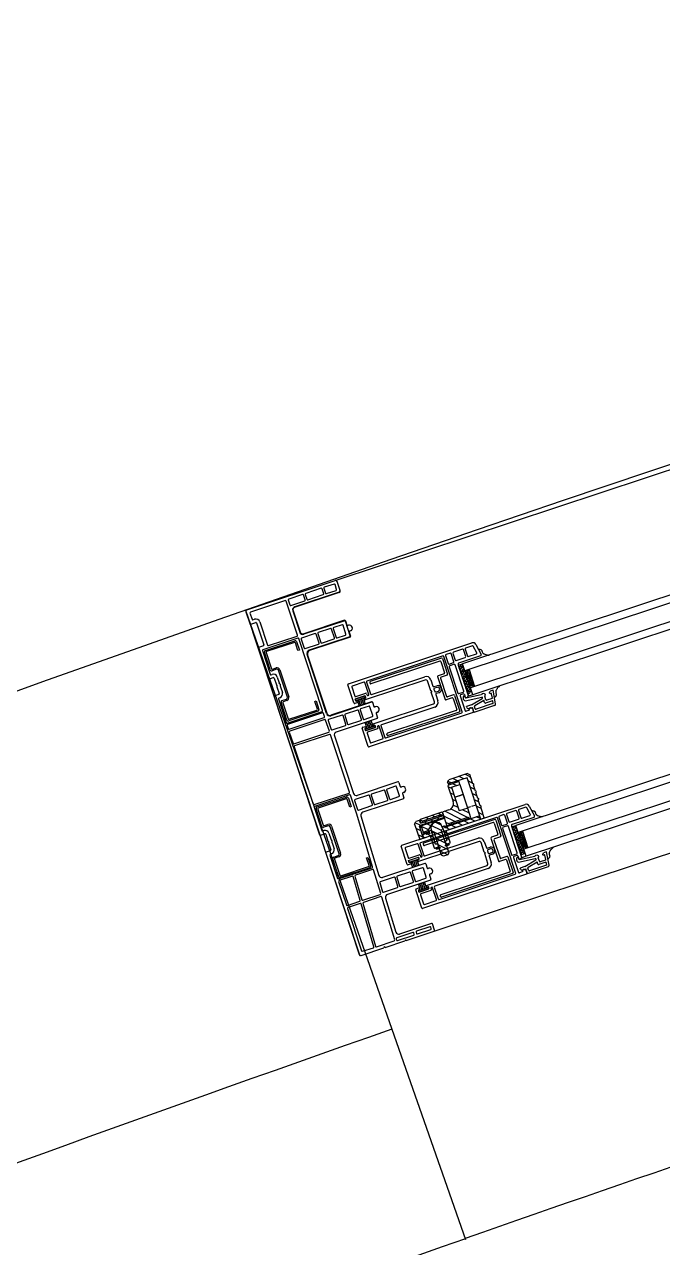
# Model space of a CAD drawing. Header units: millimetres. Extents: x -27104 to 125781, y -3376 to 46996.
# Drawn here: x 56033.91 to 56042.35, y 19030.03 to 19046.2 of the extents above; entities that cross this region are included whole.
import ezdxf

# ---------------------------------------------------------------- set-up
doc = ezdxf.new("R2010")
doc.units = ezdxf.units.MM
doc.header["$LTSCALE"] = 100
doc.header["$MEASUREMENT"] = 0
doc.layers.get('0').update_dxf_attribs({"linetype": 'CONTINUOUS'})
for name, color, linetype in [('ELE9', 9, 'CONTINUOUS'), ('WIN', 4, 'CONTINUOUS'), ('WIN-G', 252, 'CONTINUOUS'), ('WIN2', 5, 'CONTINUOUS')]:
    doc.layers.add(name, color=color, linetype=linetype)

# ---------------------------------------------------------------- blocks, each defined once
blk = doc.blocks.new('A$C72B425C6')
at = {"ltscale": 1000}
blk.add_wipeout([(246, 0), (246, 800), (0, 800), (0, 0)], dxfattribs=at)
at = {"layer": 'WIN', "ltscale": 1000}
blk.add_line((0, 0), (246, 0), dxfattribs=at)
at = {"layer": 'WIN-G'}
for p, q in [((246, 53), (246, 747)), ((0, 64), (0, 736)), ((80.5, 317.77), (80.5, 128)), ((85.5, 317.15), (85.5, 128)), ((97.5, 317.15), (97.5, 128)), ((102.5, 317.77), (102.5, 128)), ((195.5, 317.77), (195.5, 128)), ((200.5, 317.15), (200.5, 128)), ((212.5, 317.15), (212.5, 128)), ((217.5, 317.77), (217.5, 128)), ((74.48, 141.58), (74.75, 142.14)), ((74.75, 142.14), (74.77, 142.17)), ((74.77, 142.17), (74.99, 142.55)), ((74.99, 142.55), (75.12, 142.72)), ((75.12, 142.72), (75.27, 142.88)), ((75.27, 142.88), (75.51, 143.06)), ((75.51, 143.06), (75.64, 143.13)), ((75.64, 143.13), (75.77, 143.17)), ((75.77, 143.17), (75.93, 143.19)), ((75.93, 143.19), (76.08, 143.19)), ((76.08, 143.19), (76.4, 143.17)), ((76.4, 143.17), (76.67, 143.17)), ((76.67, 143.17), (76.93, 143.2)), ((76.93, 143.2), (77.45, 143.3)), ((77.45, 143.3), (77.93, 143.44)), ((77.93, 143.44), (78.16, 143.54)), ((78.16, 143.54), (78.37, 143.67)), ((78.37, 143.67), (78.57, 143.84)), ((78.57, 143.84), (78.75, 144.04)), ((78.75, 144.04), (79.08, 144.47)), ((79.08, 144.47), (79.5, 144.96)), ((79.5, 144.96), (79.7, 145.21)), ((79.7, 145.21), (79.88, 145.47)), ((79.88, 145.47), (80.03, 145.76)), ((80.03, 145.76), (80.16, 146.06)), ((80.16, 146.06), (80.38, 146.68)), ((80.38, 146.68), (80.5, 147.02)), ((102.79, 146.93), (102.5, 147.27)), ((103.01, 146.31), (102.79, 146.93)), ((103.14, 146), (103.01, 146.31)), ((103.29, 145.72), (103.14, 146)), ((103.47, 145.46), (103.29, 145.72)), ((103.67, 145.21), (103.47, 145.46)), ((104.09, 144.72), (103.67, 145.21)), ((104.42, 144.29), (104.09, 144.72)), ((104.6, 144.09), (104.42, 144.29)), ((104.8, 143.92), (104.6, 144.09)), ((105.01, 143.79), (104.8, 143.92)), ((105.24, 143.69), (105.01, 143.79)), ((105.72, 143.55), (105.24, 143.69)), ((106.24, 143.45), (105.72, 143.55)), ((106.5, 143.42), (106.24, 143.45)), ((106.77, 143.42), (106.5, 143.42)), ((107.09, 143.44), (106.77, 143.42)), ((107.24, 143.44), (107.09, 143.44)), ((107.39, 143.42), (107.24, 143.44)), ((107.53, 143.38), (107.39, 143.42)), ((107.66, 143.31), (107.53, 143.38)), ((107.9, 143.13), (107.66, 143.31)), ((108.05, 142.97), (107.9, 143.13)), ((108.18, 142.8), (108.05, 142.97)), ((108.4, 142.42), (108.18, 142.8)), ((108.41, 142.39), (108.4, 142.42)), ((108.81, 141.59), (108.41, 142.39)), ((189.48, 141.58), (189.75, 142.14)), ((189.75, 142.14), (189.77, 142.17)), ((189.77, 142.17), (189.99, 142.55)), ((189.99, 142.55), (190.12, 142.72)), ((190.12, 142.72), (190.27, 142.88)), ((190.27, 142.88), (190.51, 143.06)), ((190.51, 143.06), (190.64, 143.13)), ((190.64, 143.13), (190.77, 143.17)), ((190.77, 143.17), (190.93, 143.19)), ((190.93, 143.19), (191.08, 143.19)), ((191.08, 143.19), (191.4, 143.17)), ((191.4, 143.17), (191.67, 143.17)), ((191.67, 143.17), (191.93, 143.2)), ((191.93, 143.2), (192.45, 143.3)), ((192.45, 143.3), (192.93, 143.44)), ((192.93, 143.44), (193.16, 143.54)), ((193.16, 143.54), (193.37, 143.67)), ((193.37, 143.67), (193.57, 143.84)), ((193.57, 143.84), (193.75, 144.04)), ((193.75, 144.04), (194.08, 144.47)), ((194.08, 144.47), (194.5, 144.96)), ((194.5, 144.96), (194.7, 145.21)), ((194.7, 145.21), (194.88, 145.47)), ((194.88, 145.47), (195.03, 145.76)), ((195.03, 145.76), (195.16, 146.06)), ((195.16, 146.06), (195.38, 146.68)), ((195.38, 146.68), (195.5, 147.02)), ((217.79, 146.93), (217.5, 147.27)), ((218.01, 146.31), (217.79, 146.93)), ((218.14, 146), (218.01, 146.31)), ((218.29, 145.72), (218.14, 146)), ((218.47, 145.46), (218.29, 145.72)), ((218.67, 145.21), (218.47, 145.46)), ((219.09, 144.72), (218.67, 145.21)), ((219.42, 144.29), (219.09, 144.72)), ((219.6, 144.09), (219.42, 144.29)), ((219.8, 143.92), (219.6, 144.09)), ((220.01, 143.79), (219.8, 143.92)), ((220.24, 143.69), (220.01, 143.79)), ((220.72, 143.55), (220.24, 143.69)), ((221.24, 143.45), (220.72, 143.55)), ((221.5, 143.42), (221.24, 143.45)), ((221.77, 143.42), (221.5, 143.42)), ((222.09, 143.44), (221.77, 143.42)), ((222.24, 143.44), (222.09, 143.44)), ((222.39, 143.42), (222.24, 143.44)), ((222.53, 143.38), (222.39, 143.42)), ((222.66, 143.31), (222.53, 143.38)), ((222.9, 143.13), (222.66, 143.31)), ((223.05, 142.97), (222.9, 143.13)), ((223.18, 142.8), (223.05, 142.97)), ((223.4, 142.42), (223.18, 142.8)), ((223.41, 142.39), (223.4, 142.42)), ((223.81, 141.59), (223.41, 142.39)), ((102.5, 128), (80.5, 128)), ((80.5, 125), (80.5, 128)), ((80.5, 126.91), (81.1, 127.51)), ((82.73, 125), (80.5, 127.23)), ((80.96, 125), (80.5, 125.46)), ((80.5, 125), (102.5, 125)), ((84.5, 125), (81.5, 128)), ((81.54, 126.19), (83.35, 128)), ((82.12, 125), (82.87, 125.75)), ((86.27, 125), (83.27, 128)), ((83.89, 125), (85.52, 126.63)), ((84.19, 127.07), (85.12, 128)), ((88.03, 125), (85.03, 128)), ((85.5, 131), (97.5, 131)), ((85.96, 125.3), (88.17, 127.51)), ((89.8, 125), (86.8, 128)), ((86.85, 127.96), (86.89, 128)), ((91.57, 125), (88.57, 128)), ((88.61, 126.19), (90.43, 128)), ((89.19, 125), (89.94, 125.75)), ((93.34, 125), (90.34, 128)), ((90.96, 125), (92.59, 126.63)), ((91.27, 127.07), (92.19, 128)), ((95.11, 125), (92.11, 128)), ((93.03, 125.3), (95.24, 127.51)), ((96.87, 125), (93.87, 128)), ((93.92, 127.96), (93.96, 128)), ((98.64, 125), (95.64, 128)), ((95.69, 126.19), (97.5, 128)), ((96.26, 125), (97.01, 125.75)), ((100.41, 125), (97.41, 128)), ((98.03, 125), (99.66, 126.63)), ((98.34, 127.07), (99.26, 128)), ((100.9, 126.27), (99.18, 128)), ((100.1, 125.3), (100.9, 126.1)), ((102.5, 128), (102.5, 125)), ((195.5, 127.1), (196.4, 128)), ((217.5, 128), (195.5, 128)), ((195.5, 125), (195.5, 128)), ((197.54, 125), (195.5, 127.04)), ((195.5, 125.34), (196.79, 126.63)), ((195.77, 125), (195.5, 125.27)), ((195.5, 125), (217.5, 125)), ((199.31, 125), (196.31, 128)), ((197.24, 125.3), (199.45, 127.51)), ((201.08, 125), (198.08, 128)), ((198.12, 127.96), (198.16, 128)), ((202.84, 125), (199.84, 128)), ((199.89, 126.19), (201.7, 128)), ((200.47, 125), (201.21, 125.75)), ((200.5, 131), (212.5, 131)), ((204.61, 125), (201.61, 128)), ((202.24, 125), (203.87, 126.63)), ((202.54, 127.07), (203.47, 128)), ((206.38, 125), (203.38, 128)), ((204.31, 125.3), (206.52, 127.51)), ((208.15, 125), (205.15, 128)), ((205.19, 127.96), (205.24, 128)), ((209.92, 125), (206.92, 128)), ((206.96, 126.19), (208.77, 128)), ((207.54, 125), (208.28, 125.75)), ((211.68, 125), (208.68, 128)), ((209.31, 125), (210.94, 126.63)), ((209.61, 127.07), (210.54, 128)), ((213.45, 125), (210.45, 128)), ((211.38, 125.3), (213.59, 127.51)), ((215.22, 125), (212.22, 128)), ((212.26, 127.96), (212.31, 128)), ((215.9, 126.08), (213.99, 128)), ((214.03, 126.19), (215.84, 128)), ((214.61, 125), (215.36, 125.75)), ((215.9, 127.85), (215.75, 128)), ((217.5, 128), (217.5, 125)), ((72.8, 116.2), (84, 116.2)), ((99, 116.2), (110.2, 116.2)), ((187.8, 116.2), (199, 116.2)), ((214, 116.2), (225.2, 116.2)), ((72.3, 115.7), (72.3, 65)), ((73.9, 114.1), (73.9, 65)), ((74.4, 114.6), (82.4, 114.6)), ((82.9, 114.1), (82.9, 109.8)), ((83.4, 109.3), (99.6, 109.3)), ((84.5, 115.7), (84.5, 111.4)), ((85, 110.9), (98, 110.9)), ((98.5, 115.7), (98.5, 111.4)), ((100.1, 114.1), (100.1, 109.8)), ((100.6, 114.6), (108.6, 114.6)), ((109.1, 114.1), (109.1, 65)), ((110.7, 115.7), (110.7, 65)), ((187.3, 115.7), (187.3, 65)), ((188.9, 114.1), (188.9, 65)), ((189.4, 114.6), (197.4, 114.6)), ((197.9, 114.1), (197.9, 109.8)), ((198.4, 109.3), (214.6, 109.3)), ((199.5, 115.7), (199.5, 111.4)), ((200, 110.9), (213, 110.9)), ((213.5, 115.7), (213.5, 111.4)), ((215.1, 114.1), (215.1, 109.8)), ((215.6, 114.6), (223.6, 114.6)), ((224.1, 114.1), (224.1, 65)), ((225.7, 115.7), (225.7, 65)), ((72.8, 64.5), (73.4, 64.5)), ((110.2, 64.5), (109.6, 64.5)), ((187.8, 64.5), (188.4, 64.5)), ((225.2, 64.5), (224.6, 64.5)), ((30, 4.3), (30, 25.2)), ((31, 26.2), (37, 26.2)), ((37, 25.2), (31.5, 25.2)), ((37, 26.2), (37, 25.2)), ((73.2, 26.2), (79.2, 26.2)), ((73.2, 25.2), (73.2, 26.2)), ((78.7, 25.2), (73.2, 25.2)), ((80.2, 25.2), (80.2, 4.3)), ((141.4, 4.3), (141.4, 25.2)), ((142.4, 26.2), (148.4, 26.2)), ((148.4, 25.2), (142.9, 25.2)), ((148.4, 26.2), (148.4, 25.2)), ((184.6, 26.2), (190.6, 26.2)), ((184.6, 25.2), (184.6, 26.2)), ((190.1, 25.2), (184.6, 25.2)), ((191.6, 25.2), (191.6, 4.3)), ((31, 24.7), (31, 4.8)), ((79.2, 4.8), (79.2, 24.7)), ((142.4, 24.7), (142.4, 4.8)), ((190.6, 4.8), (190.6, 24.7)), ((45.5, 9.5), (64.7, 9.5)), ((64.7, 8.5), (45.5, 8.5)), ((156.9, 9.5), (176.1, 9.5)), ((176.1, 8.5), (156.9, 8.5)), ((43.5, 3.3), (31, 3.3)), ((31.5, 4.3), (43, 4.3)), ((43.5, 4.8), (43.5, 7.5)), ((44.5, 7.5), (44.5, 4.3)), ((65.7, 4.3), (65.7, 7.5)), ((66.7, 7.5), (66.7, 4.8)), ((79.2, 3.3), (66.7, 3.3)), ((67.2, 4.3), (78.7, 4.3)), ((154.9, 3.3), (142.4, 3.3)), ((142.9, 4.3), (154.4, 4.3)), ((154.9, 4.8), (154.9, 7.5)), ((155.9, 7.5), (155.9, 4.3)), ((177.1, 4.3), (177.1, 7.5)), ((178.1, 7.5), (178.1, 4.8)), ((190.6, 3.3), (178.1, 3.3)), ((178.6, 4.3), (190.1, 4.3))]:
    blk.add_line(p, q, dxfattribs=at)
for centre in [(86.12, 130.07), (86.47, 128.87), (87.36, 129.66), (87.98, 128.6), (88.6, 130.37), (89.29, 128.72), (89.63, 129.8), (90.88, 130.39), (90.88, 128.97), (91.89, 129.89), (92.64, 128.71), (93.31, 129.97), (93.73, 128.8), (94.42, 130.07), (94.89, 128.71), (95.56, 129.97), (95.98, 128.8), (96.88, 130.11), (201.12, 130.07), (201.47, 128.87), (202.36, 129.66), (202.98, 128.6), (203.6, 130.37), (204.29, 128.72), (204.63, 129.8), (205.88, 130.39), (205.88, 128.97), (206.89, 129.89), (207.64, 128.71), (208.31, 129.97), (208.73, 128.8), (209.42, 130.07), (209.89, 128.71), (210.56, 129.97), (210.98, 128.8), (211.88, 130.11)]:
    blk.add_circle(centre, 0.5, dxfattribs=at)
for centre, radius, start, end in [((72.8, 115.7), 0.5, 90, 180), ((84, 115.7), 0.5, 0, 90), ((99, 115.7), 0.5, 90, 180), ((110.2, 115.7), 0.5, 0, 90), ((187.8, 115.7), 0.5, 90, 180), ((199, 115.7), 0.5, 0, 90), ((214, 115.7), 0.5, 90, 180), ((225.2, 115.7), 0.5, 0, 90), ((74.4, 114.1), 0.5, 90, 180), ((82.4, 114.1), 0.5, 0, 90), ((83.4, 109.8), 0.5, 180, 270), ((85, 111.4), 0.5, 180, 270), ((98, 111.4), 0.5, 270, 0), ((99.6, 109.8), 0.5, 270, 0), ((100.6, 114.1), 0.5, 90, 180), ((108.6, 114.1), 0.5, 0, 90), ((189.4, 114.1), 0.5, 90, 180), ((197.4, 114.1), 0.5, 0, 90), ((198.4, 109.8), 0.5, 180, 270), ((200, 111.4), 0.5, 180, 270), ((213, 111.4), 0.5, 270, 0), ((214.6, 109.8), 0.5, 270, 0), ((215.6, 114.1), 0.5, 90, 180), ((223.6, 114.1), 0.5, 0, 90), ((72.8, 65), 0.5, 180, 270), ((73.4, 65), 0.5, 270, 0), ((109.6, 65), 0.5, 180, 270), ((110.2, 65), 0.5, 270, 0), ((187.8, 65), 0.5, 180, 270), ((188.4, 65), 0.5, 270, 0), ((224.6, 65), 0.5, 180, 270), ((225.2, 65), 0.5, 270, 0), ((31, 25.2), 1, 90, 180), ((31.5, 24.7), 0.5, 90, 180), ((78.7, 24.7), 0.5, 0, 90), ((79.2, 25.2), 1, 0, 90), ((142.4, 25.2), 1, 90, 180), ((142.9, 24.7), 0.5, 90, 180), ((190.1, 24.7), 0.5, 0, 90), ((190.6, 25.2), 1, 0, 90), ((45.5, 7.5), 2, 90, 180), ((45.5, 7.5), 1, 90, 180), ((64.7, 7.5), 2, 0, 90), ((64.7, 7.5), 1, 0, 90), ((156.9, 7.5), 2, 90, 180), ((156.9, 7.5), 1, 90, 180), ((176.1, 7.5), 2, 0, 90), ((176.1, 7.5), 1, 0, 90), ((31, 4.3), 1, 180, 270), ((31.5, 4.8), 0.5, 180, 270), ((43, 4.8), 0.5, 270, 0), ((43.5, 4.3), 1, 270, 0), ((66.7, 4.3), 1, 180, 270), ((67.2, 4.8), 0.5, 180, 270), ((78.7, 4.8), 0.5, 270, 0), ((79.2, 4.3), 1, 270, 0), ((142.4, 4.3), 1, 180, 270), ((142.9, 4.8), 0.5, 180, 270), ((154.4, 4.8), 0.5, 270, 0), ((154.9, 4.3), 1, 270, 0), ((178.1, 4.3), 1, 180, 270), ((178.6, 4.8), 0.5, 180, 270), ((190.1, 4.8), 0.5, 270, 0), ((190.6, 4.3), 1, 270, 0)]:
    blk.add_arc(centre, radius, start, end, dxfattribs=at)
at = {"layer": 'WIN2'}
for p, q in [((70.9, 140.67), (78.41, 141.99)), ((79, 126), (79, 141.5)), ((104, 142.11), (104, 139.98)), ((113.13, 140.83), (104, 142.11)), ((185.9, 140.67), (193.41, 141.99)), ((194, 126), (194, 141.5)), ((219, 142.11), (219, 139.98)), ((228.13, 140.83), (219, 142.11)), ((69, 50.5), (69, 138.4)), ((71, 138.23), (71, 133.3)), ((76.41, 139.61), (71.41, 138.73)), ((71.5, 132.8), (76.5, 132.8)), ((77, 133.3), (77, 139.12)), ((103.1, 123.01), (104.21, 133.54)), ((104.8, 139.18), (104, 139.98)), ((104.8, 136.18), (104, 135.38)), ((104, 135.38), (104, 134.35)), ((104.05, 134.19), (104.21, 133.54)), ((104.69, 121.9), (105.9, 133.33)), ((105.5, 139.18), (104.8, 139.18)), ((105.5, 136.18), (104.8, 136.18)), ((105.5, 140.04), (105.5, 139.18)), ((105.5, 136.18), (105.5, 135.98)), ((108.74, 139.93), (105.85, 140.34)), ((108.5, 135.48), (106, 135.48)), ((108.8, 125.11), (106.88, 133.39)), ((109.9, 127), (108.28, 133.98)), ((110, 133.98), (108.28, 133.98)), ((109, 139.63), (109, 135.98)), ((110.5, 139.34), (110.5, 134.48)), ((112.24, 139.44), (110.85, 139.64)), ((112.5, 139.14), (112.5, 127.11)), ((114, 139.84), (114, 124.99)), ((184, 50.5), (184, 138.4)), ((186, 138.23), (186, 133.3)), ((191.41, 139.61), (186.41, 138.73)), ((186.5, 132.8), (191.5, 132.8)), ((192, 133.3), (192, 139.12)), ((218.1, 123.01), (219.21, 133.54)), ((219.8, 139.18), (219, 139.98)), ((219.8, 136.18), (219, 135.38)), ((219, 135.38), (219, 134.35)), ((219.05, 134.19), (219.21, 133.54)), ((219.69, 121.9), (220.9, 133.33)), ((220.5, 139.18), (219.8, 139.18)), ((220.5, 136.18), (219.8, 136.18)), ((220.5, 140.04), (220.5, 139.18)), ((220.5, 136.18), (220.5, 135.98)), ((223.74, 139.93), (220.85, 140.34)), ((223.5, 135.48), (221, 135.48)), ((223.8, 125.11), (221.88, 133.39)), ((224.9, 127), (223.28, 133.98)), ((225, 133.98), (223.28, 133.98)), ((224, 139.63), (224, 135.98)), ((225.5, 139.34), (225.5, 134.48)), ((227.24, 139.44), (225.85, 139.64)), ((227.5, 139.14), (227.5, 127.11)), ((229, 139.84), (229, 124.99)), ((71, 131.1), (71, 124.7)), ((76.5, 131.6), (71.5, 131.6)), ((71.5, 124.2), (76.5, 124.2)), ((77, 124.7), (77, 131.1)), ((80, 125), (102, 125)), ((102, 125), (103, 124)), ((103, 124), (103, 123.2)), ((108.8, 125.11), (108.8, 121.61)), ((112, 126.61), (110.39, 126.61)), ((114, 124.99), (110.5, 125.11)), ((110.5, 122.61), (110.5, 125.11)), ((110.55, 124.15), (111.26, 124.85)), ((111.61, 125), (113.5, 125)), ((114, 124.5), (114, 50.5)), ((186, 131.1), (186, 124.7)), ((191.5, 131.6), (186.5, 131.6)), ((186.5, 124.2), (191.5, 124.2)), ((192, 124.7), (192, 131.1)), ((195, 125), (217, 125)), ((217, 125), (218, 124)), ((218, 124), (218, 123.2)), ((223.8, 125.11), (223.8, 121.61)), ((227, 126.61), (225.39, 126.61)), ((229, 124.99), (225.5, 125.11)), ((225.5, 122.61), (225.5, 125.11)), ((225.55, 124.15), (226.26, 124.85)), ((226.61, 125), (228.5, 125)), ((229, 124.5), (229, 50.5)), ((71, 122.5), (71, 119.4)), ((71.3, 117.2), (71.3, 63)), ((77.3, 123), (71.5, 123)), ((71.5, 118.9), (77.3, 118.9)), ((111.2, 117.7), (71.8, 117.7)), ((77.8, 119.4), (77.8, 122.5)), ((79, 122.5), (79, 119.4)), ((98.3, 123), (79.5, 123)), ((79.5, 118.9), (98.3, 118.9)), ((98.8, 119.4), (98.8, 122.5)), ((100, 122.2), (100, 120.2)), ((100.5, 122.7), (102.5, 122.7)), ((100.5, 119.7), (111.2, 119.7)), ((103.1, 123.01), (101.1, 122.48)), ((109.5, 121.61), (108.8, 121.61)), ((110.4, 123.79), (110.4, 123.2)), ((110.9, 122.7), (111.2, 122.7)), ((111.7, 122.2), (111.7, 120.2)), ((111.7, 63), (111.7, 117.2)), ((186, 122.5), (186, 119.4)), ((186.3, 117.2), (186.3, 63)), ((192.3, 123), (186.5, 123)), ((186.5, 118.9), (192.3, 118.9)), ((226.2, 117.7), (186.8, 117.7)), ((192.8, 119.4), (192.8, 122.5)), ((194, 122.5), (194, 119.4)), ((213.3, 123), (194.5, 123)), ((194.5, 118.9), (213.3, 118.9)), ((213.8, 119.4), (213.8, 122.5)), ((215, 122.2), (215, 120.2)), ((215.5, 122.7), (217.5, 122.7)), ((215.5, 119.7), (226.2, 119.7)), ((218.1, 123.01), (216.1, 122.48)), ((224.5, 121.61), (223.8, 121.61)), ((225.4, 123.79), (225.4, 123.2)), ((225.9, 122.7), (226.2, 122.7)), ((226.7, 122.2), (226.7, 120.2)), ((226.7, 63), (226.7, 117.2)), ((152, 107.98), (153.3, 109.28)), ((154.5, 108.92), (152, 106.42)), ((152, 107.98), (152, 94.58)), ((154.2, 109.28), (153.3, 109.28)), ((155.3, 109.28), (154.2, 109.28)), ((154.5, 108.78), (154.5, 108.98)), ((154.5, 108.98), (155, 108.98)), ((155, 108.78), (154.5, 108.78)), ((155, 108.78), (155, 108.98)), ((159.7, 109.28), (155.3, 109.28)), ((159.35, 109.28), (156.85, 106.78)), ((164.9, 109.28), (160.7, 109.28)), ((163.84, 109.28), (161.34, 106.78)), ((168.33, 109.28), (165.83, 106.78)), ((170.1, 109.28), (165.9, 109.28)), ((172.82, 109.28), (170.32, 106.78)), ((175.3, 109.28), (171.1, 109.28)), ((177.31, 109.28), (174.81, 106.78)), ((180.7, 109.28), (176.3, 109.28)), ((181.3, 108.78), (179.3, 106.78)), ((181.8, 109.28), (180.7, 109.28)), ((181, 108.98), (181, 108.78)), ((181, 108.98), (181.5, 108.98)), ((181.5, 108.78), (181, 108.78)), ((181.8, 109.28), (181.5, 108.98)), ((181.5, 108.98), (181.5, 108.78)), ((184, 109.28), (181.8, 109.28)), ((184, 106.78), (184, 109.28)), ((80.7, 63), (80.7, 101)), ((83, 101), (83, 57.9)), ((84, 104.3), (88.5, 104.3)), ((91, 102), (84, 102)), ((89, 104.8), (89, 106.8)), ((90.2, 106.8), (90.2, 104.8)), ((90.7, 104.3), (92.3, 104.3)), ((91.5, 102.5), (91, 102)), ((91.5, 102.5), (92, 102)), ((99, 102), (92, 102)), ((92.8, 104.8), (92.8, 106.8)), ((94, 106.8), (94, 104.8)), ((94.5, 104.3), (99, 104.3)), ((100, 57.9), (100, 101)), ((102.3, 101), (102.3, 63)), ((154.5, 104.43), (152, 101.93)), ((154.5, 99.94), (152, 97.44)), ((154.5, 106.78), (154.5, 93.28)), ((184, 106.78), (154.5, 106.78)), ((155.34, 100.78), (155.3, 100.74)), ((157.3, 100.78), (155.3, 100.78)), ((155.3, 100.78), (155.3, 93.18)), ((157.3, 100.78), (166.52, 100.78)), ((157.3, 94.78), (157.3, 100.78)), ((174.1, 100.78), (164.35, 100.78)), ((173.8, 103.81), (173.8, 106.78)), ((173.8, 100.78), (173.8, 103)), ((177.79, 100.78), (174.1, 97.09)), ((181.1, 100.78), (174.1, 100.78)), ((174.1, 100.78), (174.1, 94.78)), ((181.1, 99.6), (180.28, 98.78)), ((181.1, 98.78), (181.1, 100.78)), ((184, 106.5), (181.5, 106.5)), ((181.5, 83.55), (181.5, 106.5)), ((183.49, 106.5), (181.5, 104.51)), ((184, 102.52), (181.5, 100.02)), ((184, 106.99), (183.79, 106.78)), ((184, 106.8), (184, 106.5)), ((184, 82.25), (184, 106.5)), ((195.7, 63), (195.7, 101)), ((198, 101), (198, 57.9)), ((199, 104.3), (203.5, 104.3)), ((206, 102), (199, 102)), ((204, 104.8), (204, 106.8)), ((205.2, 106.8), (205.2, 104.8)), ((205.7, 104.3), (207.3, 104.3)), ((206.5, 102.5), (206, 102)), ((206.5, 102.5), (207, 102)), ((214, 102), (207, 102)), ((207.8, 104.8), (207.8, 106.8)), ((209, 106.8), (209, 104.8)), ((209.5, 104.3), (214, 104.3)), ((215, 57.9), (215, 101)), ((217.3, 101), (217.3, 63)), ((153.3, 93.28), (152, 94.58)), ((154.5, 95.45), (152.82, 93.77)), ((153.3, 93.28), (154.5, 93.28)), ((155.3, 94.48), (154.5, 94.48)), ((154.5, 93.28), (155.3, 93.28)), ((157.3, 98.25), (155.3, 96.25)), ((155.7, 92.78), (155.3, 93.18)), ((155.7, 92.78), (166.8, 92.78)), ((158.32, 94.78), (156.32, 92.78)), ((157.3, 94.78), (174.1, 94.78)), ((162.81, 94.78), (160.81, 92.78)), ((167.3, 94.78), (165.3, 92.78)), ((171.79, 94.78), (169.14, 92.13)), ((180.1, 98.6), (171.1, 89.6)), ((180.1, 94.11), (171.3, 85.31)), ((180.1, 98.78), (180.1, 85.68)), ((180.1, 98.78), (181.1, 98.78)), ((181.1, 98.78), (181.1, 87.18)), ((184, 98.03), (181.5, 95.53)), ((184, 93.54), (181.5, 91.04)), ((171.3, 88.28), (171.3, 84.08)), ((171.7, 83.68), (171.3, 84.08)), ((171.3, 83.18), (171.7, 83.58)), ((173.8, 83.32), (171.3, 80.82)), ((171.3, 83.18), (171.3, 67.78)), ((171.7, 83.68), (181.1, 83.68)), ((173.8, 83.58), (171.7, 83.58)), ((175.3, 83.68), (173.8, 83.68)), ((173.8, 67.28), (173.8, 83.68)), ((174.16, 83.68), (173.8, 83.32)), ((173.8, 83.58), (173.8, 82.08)), ((173.8, 83.58), (173.8, 67.38)), ((180.1, 89.62), (174.16, 83.68)), ((175.3, 83.68), (175.3, 65.78)), ((175.6, 75.78), (175.6, 83.68)), ((180.65, 85.68), (178.65, 83.68)), ((181.1, 87.18), (180.1, 87.18)), ((180.1, 85.68), (181.1, 85.68)), ((181.1, 85.68), (180.1, 85.68)), ((181.1, 85.68), (181.1, 87.18)), ((181.1, 83.68), (181.1, 85.68)), ((181.1, 85.68), (181.1, 83.15)), ((181.1, 83.68), (181.1, 81.98)), ((181.1, 81.98), (181.1, 83.68)), ((184, 89.05), (181.5, 86.55)), ((181.5, 83.55), (182.3, 83.55)), ((181.5, 83.55), (181.5, 82)), ((184, 84.56), (182.3, 82.86)), ((182.3, 83.55), (182.3, 82)), ((172.8, 77.83), (171.3, 76.33)), ((172.8, 82.08), (172.8, 68.88)), ((172.8, 82.08), (173.8, 82.08)), ((173.8, 81.38), (172.8, 81.38)), ((172.8, 80.38), (173.8, 80.38)), ((175.3, 80.33), (173.8, 78.83)), ((175.3, 75.84), (173.8, 74.34)), ((175.6, 75.78), (175.6, 67.98)), ((180.1, 70.68), (175.6, 75.78)), ((175.64, 75.73), (175.6, 75.69)), ((179.82, 80.38), (176.32, 76.88)), ((182.98, 79.05), (177.56, 73.63)), ((181.9, 80.4), (180.2, 80.4)), ((182.3, 82), (180.5, 82)), ((180.5, 80.5), (180.5, 82)), ((181.44, 82), (180.5, 81.06)), ((180.5, 80.5), (190.4, 80.5)), ((180.5, 80.4), (180.5, 80.5)), ((187.47, 79.05), (181.02, 72.6)), ((181.9, 80.4), (182.4, 79.9)), ((182.4, 79.05), (182.4, 79.9)), ((193.2, 79.05), (182.4, 79.05)), ((192.4, 82.25), (184, 82.25)), ((186.18, 82.25), (184.43, 80.5)), ((191.96, 79.05), (186.86, 73.95)), ((190.67, 82.25), (188.92, 80.5)), ((190.4, 79.15), (190.4, 80.5)), ((190.4, 79.15), (192.9, 79.15)), ((196.45, 79.05), (191.35, 73.95)), ((192.9, 79.99), (192.06, 79.15)), ((192.9, 81.75), (192.9, 79.15)), ((193.2, 78.5), (193.2, 79.05)), ((193.9, 78.5), (193.2, 78.5)), ((193.2, 73.95), (193.2, 74.5)), ((193.2, 74.5), (193.9, 74.5)), ((193.25, 80.98), (193.85, 80.98)), ((193.25, 79.49), (193.25, 80.98)), ((193.85, 80.94), (193.25, 80.34)), ((193.25, 80.03), (193.25, 80.02)), ((193.25, 80.02), (193.25, 78.5)), ((193.85, 79.49), (193.25, 79.49)), ((193.25, 74.5), (193.25, 72.98)), ((193.85, 79.49), (193.85, 80.98)), ((193.85, 80.03), (193.85, 80.02)), ((193.85, 80.02), (193.85, 78.5)), ((193.85, 74.5), (193.85, 72.98)), ((193.9, 79.05), (198.9, 79.05)), ((193.9, 79.05), (193.9, 78.5)), ((193.9, 74.5), (193.9, 73.95)), ((199.9, 78.01), (195.84, 73.95)), ((198.9, 79.05), (199.9, 78.05)), ((199.9, 74.95), (198.9, 73.95)), ((199.9, 78.05), (199.9, 74.95)), ((172.8, 73.34), (171.3, 71.84)), ((171.7, 67.38), (171.3, 67.78)), ((172.83, 68.88), (171.52, 67.56)), ((171.7, 67.38), (173.8, 67.38)), ((173.8, 67.28), (171.8, 67.28)), ((171.8, 67.28), (171.8, 64.58)), ((175.3, 66.86), (172.41, 63.97)), ((172.8, 71.18), (173.8, 71.18)), ((173.8, 68.88), (172.8, 68.88)), ((175.3, 71.35), (173.8, 69.85)), ((173.8, 68.88), (173.8, 69.78)), ((173.8, 68.88), (173.8, 67.38)), ((175.6, 68.88), (175.3, 68.88)), ((176.5, 66.88), (175.3, 66.88)), ((175.3, 66.38), (176.5, 66.38)), ((177.75, 73.35), (175.6, 71.2)), ((179.85, 70.96), (176.04, 67.15)), ((176.5, 66.88), (176.5, 66.98)), ((176.5, 66.38), (176.5, 66.88)), ((176.6, 66.98), (180.1, 66.98)), ((180.1, 66.98), (180.1, 70.68)), ((181.1, 66.98), (180.1, 66.98)), ((180.2, 72.6), (181.9, 72.6)), ((190.4, 72.5), (180.5, 72.5)), ((180.5, 71), (180.5, 72.5)), ((180.92, 72.5), (180.5, 72.08)), ((180.5, 71), (182.3, 71)), ((181.1, 71), (181.1, 67)), ((181.1, 70.9), (181.1, 66.98)), ((181.5, 71), (181.5, 68.6)), ((181.5, 68.6), (182.3, 68.6)), ((181.5, 66.1), (181.5, 68.6)), ((181.51, 68.6), (181.5, 68.59)), ((182.4, 73.1), (181.9, 72.6)), ((185.41, 72.5), (182.3, 69.39)), ((182.3, 71), (182.3, 68.6)), ((182.4, 73.1), (182.4, 73.95)), ((182.4, 73.95), (193.2, 73.95)), ((184, 66.6), (183.5, 66.1)), ((184, 70.75), (192.4, 70.75)), ((184, 66.1), (184, 70.75)), ((189.9, 72.5), (188.15, 70.75)), ((192.9, 73.85), (190.4, 73.85)), ((190.4, 72.5), (190.4, 73.85)), ((191.25, 73.85), (190.4, 73)), ((192.9, 73.85), (192.9, 71.25)), ((193.85, 73.51), (193.25, 73.51)), ((193.25, 72.02), (193.25, 73.51)), ((193.25, 72.98), (193.25, 72.97)), ((193.85, 72.02), (193.25, 72.02)), ((193.85, 72.02), (193.85, 73.51)), ((193.85, 72.98), (193.85, 72.97)), ((198.9, 73.95), (193.9, 73.95)), ((0, 1), (0, 64)), ((7.5, 65), (1, 65)), ((2, 62.5), (2, 55.5)), ((6, 63), (2.5, 63)), ((6.5, 55.5), (6.5, 62.5)), ((7.5, 65), (7.5, 64.7)), ((7.5, 65), (7.5, 64.7)), ((8.2, 64), (8.2, 32.5)), ((8.2, 64), (8.2, 32.5)), ((8.5, 64), (8.5, 32.5)), ((27.5, 61.5), (27.5, 32.5)), ((27.8, 61.5), (27.8, 32.5)), ((27.8, 61.5), (27.8, 32.5)), ((28, 62), (31, 62)), ((28, 61.7), (39, 61.7)), ((28, 61.7), (39, 61.7)), ((29.8, 59), (29.8, 53)), ((36.7, 59.5), (30.3, 59.5)), ((31.5, 63), (31.5, 62.5)), ((35.5, 63), (35.5, 62.5)), ((36, 62), (39, 62)), ((37.2, 53), (37.2, 59)), ((39.2, 61.5), (39.2, 32.5)), ((39.2, 61.5), (39.2, 32.5)), ((39.5, 61.5), (39.5, 32.5)), ((71.3, 60.8), (71.3, 52.5)), ((71.8, 62.5), (80.2, 62.5)), ((80.2, 61.3), (71.8, 61.3)), ((78.8, 52.5), (78.8, 59.6)), ((79.3, 60.1), (80.2, 60.1)), ((81.3, 58.75), (80.3, 58.75)), ((80.3, 51.65), (80.3, 58.75)), ((80.3, 58.4), (80.3, 52)), ((80.7, 60.6), (80.7, 60.8)), ((81.3, 58.9), (80.8, 58.9)), ((81.3, 51.65), (81.3, 58.75)), ((81.8, 57.9), (81.8, 58.4)), ((85.5, 61.5), (85.5, 32.5)), ((85.8, 61.5), (85.8, 32.5)), ((85.8, 61.5), (85.8, 32.5)), ((86, 62), (86, 61.7)), ((86, 62), (89, 62)), ((86, 62), (86, 61.7)), ((87.8, 59), (87.8, 53)), ((94.7, 59.5), (88.3, 59.5)), ((89.5, 63), (89.5, 62.5)), ((93.5, 63), (93.5, 62.5)), ((94, 62), (97, 62)), ((95.2, 53), (95.2, 59)), ((97.5, 61.5), (97.5, 32.5)), ((101.2, 58.4), (101.2, 57.9)), ((102.2, 58.9), (101.7, 58.9)), ((101.7, 58.75), (102.7, 58.75)), ((101.7, 51.65), (101.7, 58.75)), ((102.3, 60.8), (102.3, 60.6)), ((102.7, 51.65), (102.7, 58.75)), ((102.7, 52), (102.7, 58.4)), ((102.8, 62.5), (111.2, 62.5)), ((111.2, 61.3), (102.8, 61.3)), ((102.8, 60.1), (103.7, 60.1)), ((104.2, 59.6), (104.2, 52.5)), ((111.7, 52.5), (111.7, 60.8)), ((142.5, 61.5), (142.5, 32.5)), ((143, 62), (146, 62)), ((144.8, 59), (144.8, 53)), ((151.7, 59.5), (145.3, 59.5)), ((146.5, 63), (146.5, 62.5)), ((150.5, 63), (150.5, 62.5)), ((151, 62), (154, 62)), ((152.2, 53), (152.2, 59)), ((154.5, 61.5), (154.5, 32.45)), ((173.1, 63.28), (171.8, 64.58)), ((173.1, 63.28), (184, 63.28)), ((175.3, 65.78), (184, 65.78)), ((178.71, 65.78), (176.21, 63.28)), ((183.2, 65.78), (180.7, 63.28)), ((181.5, 66.1), (184, 66.1)), ((184, 63.28), (184, 65.78)), ((186.3, 60.8), (186.3, 52.5)), ((186.8, 62.5), (195.2, 62.5)), ((195.2, 61.3), (186.8, 61.3)), ((193.8, 52.5), (193.8, 59.6)), ((194.3, 60.1), (195.2, 60.1)), ((196.3, 58.75), (195.3, 58.75)), ((195.3, 51.65), (195.3, 58.75)), ((195.3, 58.4), (195.3, 52)), ((195.7, 63.55), (195.7, 63.55)), ((195.7, 60.6), (195.7, 60.8)), ((196.3, 58.9), (195.8, 58.9)), ((196.3, 51.65), (196.3, 58.75)), ((196.8, 57.9), (196.8, 58.4)), ((200.5, 61.5), (200.5, 31.35)), ((201, 62), (204, 62)), ((202.8, 59), (202.8, 52)), ((209.7, 59.5), (203.3, 59.5)), ((204.5, 63), (204.5, 62.5)), ((208.5, 63), (208.5, 62.5)), ((209, 62), (212, 62)), ((210.2, 52), (210.2, 59)), ((212.5, 61.5), (212.5, 30.93)), ((216.2, 58.4), (216.2, 57.9)), ((217.2, 58.9), (216.7, 58.9)), ((216.7, 58.75), (217.7, 58.75)), ((216.7, 51.65), (216.7, 58.75)), ((217.3, 63.55), (217.3, 63.55)), ((217.3, 60.8), (217.3, 60.6)), ((217.7, 51.65), (217.7, 58.75)), ((217.7, 52), (217.7, 58.4)), ((217.8, 62.5), (226.2, 62.5)), ((226.2, 61.3), (217.8, 61.3)), ((217.8, 60.1), (218.7, 60.1)), ((219.2, 59.6), (219.2, 52.5)), ((226.7, 52.5), (226.7, 60.8)), ((2, 53.3), (2, 42.3)), ((2.5, 55), (6, 55)), ((6, 53.8), (2.5, 53.8)), ((6.5, 42.3), (6.5, 53.3)), ((29.8, 50.8), (29.8, 42)), ((30.3, 52.5), (36.7, 52.5)), ((36.7, 51.3), (30.3, 51.3)), ((37.2, 42), (37.2, 50.8)), ((82.5, 50), (69.5, 50)), ((71.8, 52), (78.3, 52)), ((81.3, 51.65), (80.3, 51.65)), ((80.8, 51.5), (81.3, 51.5)), ((85.9, 57.21), (81.3, 57.21)), ((85.9, 56.11), (81.3, 56.11)), ((85.9, 55.01), (81.3, 55.01)), ((85.9, 53.91), (81.3, 53.91)), ((85.9, 52.91), (81.3, 52.91)), ((81.8, 52), (81.8, 52.5)), ((82.5, 57.4), (82.3, 57.4)), ((82.3, 53), (82.5, 53)), ((83, 52.5), (83, 50.5)), ((87.8, 50.8), (87.8, 42)), ((88.3, 52.5), (94.7, 52.5)), ((94.7, 51.3), (88.3, 51.3)), ((95.2, 42), (95.2, 50.8)), ((97.1, 57.21), (101.7, 57.21)), ((97.1, 56.11), (101.7, 56.11)), ((97.1, 55.01), (101.7, 55.01)), ((97.1, 53.91), (101.7, 53.91)), ((97.1, 52.91), (101.7, 52.91)), ((100, 50.5), (100, 52.5)), ((100.7, 57.4), (100.5, 57.4)), ((100.5, 53), (100.7, 53)), ((113.5, 50), (100.5, 50)), ((101.2, 52.5), (101.2, 52)), ((101.7, 51.65), (102.7, 51.65)), ((101.7, 51.5), (102.2, 51.5)), ((104.7, 52), (111.2, 52)), ((144.8, 50.8), (144.8, 42)), ((145.3, 52.5), (151.7, 52.5)), ((151.7, 51.3), (145.3, 51.3)), ((152.2, 42), (152.2, 50.8)), ((197.5, 50), (184.5, 50)), ((186.8, 52), (193.3, 52)), ((196.3, 51.65), (195.3, 51.65)), ((195.8, 51.5), (196.3, 51.5)), ((200.9, 57.21), (196.3, 57.21)), ((200.9, 56.11), (196.3, 56.11)), ((200.9, 55.01), (196.3, 55.01)), ((200.9, 53.91), (196.3, 53.91)), ((200.9, 52.91), (196.3, 52.91)), ((196.8, 52), (196.8, 52.5)), ((197.5, 57.4), (197.3, 57.4)), ((197.3, 53), (197.5, 53)), ((198, 52.5), (198, 50.5)), ((202.8, 49.8), (202.8, 41)), ((203.3, 51.5), (209.7, 51.5)), ((209.7, 50.3), (203.3, 50.3)), ((210.2, 41), (210.2, 49.8)), ((212.1, 57.21), (216.7, 57.21)), ((212.1, 56.11), (216.7, 56.11)), ((212.1, 55.01), (216.7, 55.01)), ((212.1, 53.91), (216.7, 53.91)), ((212.1, 52.91), (216.7, 52.91)), ((215, 50.5), (215, 52.5)), ((215.7, 57.4), (215.5, 57.4)), ((215.5, 53), (215.7, 53)), ((228.5, 50), (215.5, 50)), ((216.2, 52.5), (216.2, 52)), ((216.7, 51.65), (217.7, 51.65)), ((216.7, 51.5), (217.2, 51.5)), ((219.7, 52), (226.2, 52)), ((240.5, 53), (240.5, 30.3)), ((245.5, 53.5), (241, 53.5)), ((242.3, 51.2), (242.3, 41.7)), ((243.7, 51.7), (242.8, 51.7)), ((244.2, 41.7), (244.2, 51.2)), ((246, 33.2), (246, 53)), ((2.5, 41.8), (6, 41.8)), ((30.3, 41.5), (36.7, 41.5)), ((88.3, 41.5), (94.7, 41.5)), ((145.3, 41.5), (151.7, 41.5)), ((2, 40.1), (2, 30.2)), ((6, 40.6), (2.5, 40.6)), ((6.5, 30.2), (6.5, 40.1)), ((29.8, 39.8), (29.8, 30.2)), ((36.7, 40.3), (30.3, 40.3)), ((37.2, 30.2), (37.2, 39.8)), ((87.8, 39.8), (87.8, 30.2)), ((94.7, 40.3), (88.3, 40.3)), ((95.2, 30.2), (95.2, 39.8)), ((144.8, 39.8), (144.8, 30.2)), ((151.7, 40.3), (145.3, 40.3)), ((152.2, 30.2), (152.2, 39.8)), ((202.8, 38.8), (202.8, 28.92)), ((203.3, 40.5), (209.7, 40.5)), ((209.7, 39.3), (203.3, 39.3)), ((210.2, 28.75), (210.2, 38.8)), ((242.3, 39.2), (242.3, 27.59)), ((242.8, 41.2), (243.7, 41.2)), ((243.7, 39.7), (242.8, 39.7)), ((244.2, 27.56), (244.2, 39.2)), ((246, 33.2), (245.5, 32.7)), ((2.3, 27.7), (2.3, 2.8)), ((2.5, 29.7), (6, 29.7)), ((27, 28.2), (2.8, 28.2)), ((9.5, 30.5), (9.5, 30.5)), ((9.5, 30.5), (9.5, 30.5)), ((10.5, 30.5), (25.5, 30.5)), ((10.5, 30.2), (25.5, 30.2)), ((10.5, 30.2), (25.5, 30.2)), ((27.5, 7.3), (27.5, 27.7)), ((29, 27.7), (29, 2.8)), ((80.7, 28.2), (29.5, 28.2)), ((30.3, 29.7), (36.7, 29.7)), ((83.5, 30.5), (41.5, 30.5)), ((83.5, 30.2), (41.5, 30.2)), ((83.5, 30.2), (41.5, 30.2)), ((81.2, 2.8), (81.2, 27.7)), ((82.2, 27.7), (82.2, 2.8)), ((85, 28.2), (82.7, 28.2)), ((85.5, 2.8), (85.5, 27.7)), ((87, 27.7), (87, 2.8)), ((95.5, 28.2), (87.5, 28.2)), ((88.3, 29.7), (94.7, 29.7)), ((96, 2.8), (96, 27.7)), ((97.5, 27.7), (97.5, 2.8)), ((138.8, 28.2), (98, 28.2)), ((99.5, 30.5), (140.5, 30.5)), ((139.3, 2.8), (139.3, 27.7)), ((140.5, 27.7), (140.5, 2.8)), ((154.47, 28.2), (141, 28.2)), ((145.3, 29.7), (151.7, 29.7)), ((191.61, 27.23), (154.47, 28.2)), ((156.45, 30.45), (198.45, 29.35)), ((192.1, 2.8), (192.1, 26.73)), ((193.3, 26.67), (193.3, 14.43)), ((210.51, 26.73), (193.81, 27.17)), ((203.29, 28.42), (209.69, 28.25)), ((211, 13.84), (211, 26.23)), ((212.5, 26.17), (212.5, 13.76)), ((243.21, 25.88), (213.01, 26.67)), ((214.45, 28.93), (238.45, 28.3)), ((242.79, 27.09), (243.69, 27.06)), ((243.7, 12.7), (243.7, 25.38)), ((245.5, 32.7), (246, 32.2)), ((246, 18.13), (246, 32.2)), ((246, 18.13), (245.5, 17.63)), ((245.5, 17.63), (246, 17.13)), ((246, 1), (246, 17.13)), ((193.3, 12.22), (193.3, 2.8)), ((193.78, 13.93), (210.48, 13.34)), ((210.52, 12.14), (193.82, 12.72)), ((211, 2.8), (211, 11.64)), ((212.5, 11.55), (212.5, 2.8)), ((212.98, 13.26), (243.18, 12.2)), ((243.22, 11), (213.02, 12.05)), ((243.7, 2.8), (243.7, 10.5)), ((2.8, 2.3), (7.2, 2.3)), ((7.7, 2.8), (7.7, 4)), ((10, 0.5), (10, 4)), ((10.5, 6.8), (27, 6.8)), ((10.5, 4.5), (26.2, 4.5)), ((26.7, 4), (26.7, 0.5)), ((29.5, 2.3), (46.3, 2.3)), ((46.8, 2.8), (46.8, 3.5)), ((49.1, 0.5), (49.1, 3.5)), ((49.6, 6.3), (53.67, 6.3)), ((49.6, 4), (54.48, 4)), ((54.89, 4.29), (54.69, 4.09)), ((55.31, 4.29), (55.51, 4.09)), ((55.73, 4), (60.6, 4)), ((56.53, 6.3), (60.6, 6.3)), ((61.1, 3.5), (61.1, 0.5)), ((63.4, 3.5), (63.4, 2.8)), ((63.9, 2.3), (80.7, 2.3)), ((82.7, 2.3), (85, 2.3)), ((87.5, 2.3), (95.5, 2.3)), ((98, 2.3), (138.8, 2.3)), ((141, 2.3), (157.5, 2.3)), ((158, 2.8), (158, 3.5)), ((160.3, 0.5), (160.3, 3.5)), ((160.8, 6.3), (164.87, 6.3)), ((160.8, 4), (165.68, 4)), ((166.09, 4.29), (165.89, 4.09)), ((166.51, 4.29), (166.71, 4.09)), ((166.93, 4), (171.8, 4)), ((167.73, 6.3), (171.8, 6.3)), ((172.3, 3.5), (172.3, 0.5)), ((174.6, 3.5), (174.6, 2.8)), ((175.1, 2.3), (191.6, 2.3)), ((193.8, 2.3), (210.5, 2.3)), ((213, 2.3), (243.2, 2.3)), ((1, 0), (9.5, 0)), ((27.2, 0), (48.6, 0)), ((61.6, 0), (159.8, 0)), ((172.8, 0), (245, 0))]:
    blk.add_line(p, q, dxfattribs=at)
for centre, radius, start, end in [((71.3, 138.4), 2.3, 100, 180), ((78.5, 141.5), 0.5, 0, 100), ((113, 139.84), 1, 0, 82.34815), ((186.3, 138.4), 2.3, 100, 180), ((193.5, 141.5), 0.5, 0, 100), ((228, 139.84), 1, 0, 82.34815), ((71.5, 138.23), 0.5, 100, 180), ((71.5, 133.3), 0.5, 180, 270), ((76.5, 139.12), 0.5, 0, 100), ((76.5, 133.3), 0.5, 270, 0), ((104.3, 134.35), 0.3, 180, 213.17462), ((105.8, 140.04), 0.3, 81.60832, 180.13024), ((106, 135.98), 0.5, 180, 270), ((106.39, 133.28), 0.5, 13.06091, 174.00002), ((108.5, 135.98), 0.5, 270, 0), ((108.7, 139.63), 0.3, 359.86976, 82.37653), ((110, 134.48), 0.5, 270, 0), ((110.8, 139.34), 0.3, 81.62325, 180.13024), ((112.2, 139.14), 0.3, 359.86976, 82.56437), ((186.5, 138.23), 0.5, 100, 180), ((186.5, 133.3), 0.5, 180, 270), ((191.5, 139.12), 0.5, 0, 100), ((191.5, 133.3), 0.5, 270, 0), ((219.3, 134.35), 0.3, 180, 213.17462), ((220.8, 140.04), 0.3, 81.60832, 180.13024), ((221, 135.98), 0.5, 180, 270), ((221.39, 133.28), 0.5, 13.06091, 174.00002), ((223.5, 135.98), 0.5, 270, 0), ((223.7, 139.63), 0.3, 359.86976, 82.37653), ((225, 134.48), 0.5, 270, 0), ((225.8, 139.34), 0.3, 81.62325, 180.13024), ((227.2, 139.14), 0.3, 359.86976, 82.56437), ((71.5, 131.1), 0.5, 90, 180), ((71.5, 124.7), 0.5, 180, 270), ((76.5, 131.1), 0.5, 0, 90), ((76.5, 124.7), 0.5, 270, 0), ((80, 126), 1, 180, 270), ((110.39, 127.11), 0.5, 193.0609, 270), ((110.9, 123.79), 0.5, 135, 180), ((111.61, 124.5), 0.5, 90, 135), ((112, 127.11), 0.5, 270, 0), ((113.5, 124.5), 0.5, 0, 90), ((186.5, 131.1), 0.5, 90, 180), ((186.5, 124.7), 0.5, 180, 270), ((191.5, 131.1), 0.5, 0, 90), ((191.5, 124.7), 0.5, 270, 0), ((195, 126), 1, 180, 270), ((225.39, 127.11), 0.5, 193.0609, 270), ((225.9, 123.79), 0.5, 135, 180), ((226.61, 124.5), 0.5, 90, 135), ((227, 127.11), 0.5, 270, 0), ((228.5, 124.5), 0.5, 0, 90), ((71.5, 122.5), 0.5, 90, 180), ((71.5, 119.4), 0.5, 180, 270), ((71.8, 117.2), 0.5, 90, 180), ((77.3, 122.5), 0.5, 0, 90), ((77.3, 119.4), 0.5, 270, 0), ((79.5, 122.5), 0.5, 90, 180), ((79.5, 119.4), 0.5, 180, 270), ((98.3, 122.5), 0.5, 0, 90), ((98.3, 119.4), 0.5, 270, 0), ((100.5, 122.2), 0.5, 90, 180), ((100.5, 120.2), 0.5, 180, 270), ((103.03, 123.01), 2, 195.5034, 326.39096), ((102.5, 123.2), 0.5, 270, 0), ((109.5, 122.61), 1, 270, 0), ((110.9, 123.2), 0.5, 180, 270), ((111.2, 122.2), 0.5, 0, 90), ((111.2, 120.2), 0.5, 270, 0), ((111.2, 117.2), 0.5, 0, 90), ((186.5, 122.5), 0.5, 90, 180), ((186.5, 119.4), 0.5, 180, 270), ((186.8, 117.2), 0.5, 90, 180), ((192.3, 122.5), 0.5, 0, 90), ((192.3, 119.4), 0.5, 270, 0), ((194.5, 122.5), 0.5, 90, 180), ((194.5, 119.4), 0.5, 180, 270), ((213.3, 122.5), 0.5, 0, 90), ((213.3, 119.4), 0.5, 270, 0), ((215.5, 122.2), 0.5, 90, 180), ((215.5, 120.2), 0.5, 180, 270), ((218.03, 123.01), 2, 195.5034, 326.39096), ((217.5, 123.2), 0.5, 270, 0), ((224.5, 122.61), 1, 270, 0), ((225.9, 123.2), 0.5, 180, 270), ((226.2, 122.2), 0.5, 0, 90), ((226.2, 120.2), 0.5, 270, 0), ((226.2, 117.2), 0.5, 0, 90), ((91.5, 106.8), 2.5, 0, 180), ((91.5, 106.8), 1.3, 359.9984, 180.00163), ((154.2, 108.98), 0.3, 0, 90), ((155.3, 108.98), 0.3, 90, 180), ((160.2, 109.28), 0.5, 0, 180), ((165.4, 109.28), 0.5, 0, 180), ((170.6, 109.28), 0.5, 0, 180), ((175.8, 109.28), 0.5, 0, 180), ((180.7, 108.98), 0.3, 0, 90), ((181.8, 108.98), 0.3, 90, 180), ((206.5, 106.8), 2.5, 0, 180), ((206.5, 106.8), 1.3, 359.9984, 180.00163), ((84, 101), 3.3, 90, 180), ((84, 101), 1, 90, 180), ((88.5, 104.8), 0.5, 270, 0), ((90.7, 104.8), 0.5, 180, 270), ((92.3, 104.8), 0.5, 269.99517, 0), ((94.5, 104.8), 0.5, 180, 270), ((99, 101), 3.3, 0, 90), ((99, 101), 1, 0, 90), ((199, 101), 3.3, 90, 180), ((199, 101), 1, 90, 180), ((203.5, 104.8), 0.5, 270, 0), ((205.7, 104.8), 0.5, 180, 270), ((207.3, 104.8), 0.5, 269.99517, 0), ((209.5, 104.8), 0.5, 180, 270), ((214, 101), 3.3, 0, 90), ((214, 101), 1, 0, 90), ((166.8, 88.28), 4.5, 0, 90), ((180.2, 76.5), 3.9, 90, 270), ((192.4, 81.75), 0.5, 0, 90), ((176.6, 67.98), 1, 180, 270), ((192.4, 71.25), 0.5, 270, 0), ((1, 64), 1, 90, 180), ((2.5, 62.5), 0.5, 90, 180), ((6, 62.5), 0.5, 0, 90), ((7.5, 64), 1, 0, 90), ((7.5, 64), 0.7, 0, 90), ((7.5, 64), 0.7, 0, 90), ((28, 61.5), 0.5, 90, 180), ((28, 61.5), 0.2, 90, 180), ((28, 61.5), 0.2, 90, 180), ((30.3, 59), 0.5, 90, 180), ((31, 62.5), 0.5, 270, 0), ((33.5, 63), 2, 0, 180), ((36, 62.5), 0.5, 180, 270), ((36.7, 59), 0.5, 0, 90), ((39, 61.5), 0.5, 0, 90), ((39, 61.5), 0.2, 0, 90), ((39, 61.5), 0.2, 0, 90), ((71.8, 63), 0.5, 180, 270), ((71.8, 60.8), 0.5, 90, 180), ((79.3, 59.6), 0.5, 90, 180), ((80.2, 63), 0.5, 270, 0), ((80.2, 60.8), 0.5, 0, 90), ((80.2, 60.6), 0.5, 270, 0), ((80.8, 58.4), 0.5, 90, 180), ((81.3, 58.4), 0.5, 0, 90), ((82.3, 57.9), 0.5, 180, 270), ((82.5, 57.9), 0.5, 270, 0), ((86, 61.5), 0.5, 90, 180), ((86, 61.5), 0.2, 90, 180), ((86, 61.5), 0.2, 90, 180), ((88.3, 59), 0.5, 90, 180), ((89, 62.5), 0.5, 270, 0), ((91.5, 63), 2, 0, 180), ((94, 62.5), 0.5, 180, 270), ((94.7, 59), 0.5, 0, 90), ((97, 61.5), 0.5, 0, 90), ((100.5, 57.9), 0.5, 180, 270), ((100.7, 57.9), 0.5, 270, 0), ((101.7, 58.4), 0.5, 90, 180), ((102.2, 58.4), 0.5, 0, 90), ((102.8, 63), 0.5, 180, 270), ((102.8, 60.8), 0.5, 90, 180), ((102.8, 60.6), 0.5, 180, 270), ((103.7, 59.6), 0.5, 0, 90), ((111.2, 63), 0.5, 270, 0), ((111.2, 60.8), 0.5, 0, 90), ((143, 61.5), 0.5, 90, 180), ((145.3, 59), 0.5, 90, 180), ((146, 62.5), 0.5, 270, 0), ((148.5, 63), 2, 0, 180), ((151, 62.5), 0.5, 180, 270), ((151.7, 59), 0.5, 0, 90), ((154, 61.5), 0.5, 0, 90), ((186.8, 63), 0.5, 180, 270), ((186.8, 60.8), 0.5, 90, 180), ((194.3, 59.6), 0.5, 90, 180), ((195.2, 63), 0.5, 270, 0), ((195.2, 60.8), 0.5, 0, 90), ((195.2, 60.6), 0.5, 270, 0), ((195.8, 58.4), 0.5, 90, 180), ((196.3, 58.4), 0.5, 0, 90), ((197.3, 57.9), 0.5, 180, 270), ((197.5, 57.9), 0.5, 270, 0), ((201, 61.5), 0.5, 90, 180), ((203.3, 59), 0.5, 90, 180), ((204, 62.5), 0.5, 270, 0), ((206.5, 63), 2, 0, 180), ((209, 62.5), 0.5, 180, 270), ((209.7, 59), 0.5, 0, 90), ((212, 61.5), 0.5, 0, 90), ((215.5, 57.9), 0.5, 180, 270), ((215.7, 57.9), 0.5, 270, 0), ((216.7, 58.4), 0.5, 90, 180), ((217.2, 58.4), 0.5, 0, 90), ((217.8, 63), 0.5, 180, 270), ((217.8, 60.8), 0.5, 90, 180), ((217.8, 60.6), 0.5, 180, 270), ((218.7, 59.6), 0.5, 0, 90), ((226.2, 63), 0.5, 270, 0), ((226.2, 60.8), 0.5, 0, 90), ((2.5, 55.5), 0.5, 180, 270), ((2.5, 53.3), 0.5, 90, 180), ((6, 55.5), 0.5, 270, 0), ((6, 53.3), 0.5, 0, 90), ((30.3, 53), 0.5, 180, 270), ((30.3, 50.8), 0.5, 90, 180), ((36.7, 53), 0.5, 270, 0), ((36.7, 50.8), 0.5, 0, 90), ((69.5, 50.5), 0.5, 180, 270), ((71.8, 52.5), 0.5, 180, 270), ((78.3, 52.5), 0.5, 270, 0), ((80.8, 52), 0.5, 180, 270), ((81.3, 52), 0.5, 270, 0), ((82.3, 52.5), 0.5, 90, 180), ((82.5, 52.5), 0.5, 0, 90), ((82.5, 50.5), 0.5, 270, 0), ((88.3, 53), 0.5, 180, 270), ((88.3, 50.8), 0.5, 90, 180), ((94.7, 53), 0.5, 270, 0), ((94.7, 50.8), 0.5, 0, 90), ((100.5, 52.5), 0.5, 90, 180), ((100.5, 50.5), 0.5, 180, 270), ((100.7, 52.5), 0.5, 0, 90), ((101.7, 52), 0.5, 180, 270), ((102.2, 52), 0.5, 270, 0), ((104.7, 52.5), 0.5, 180, 270), ((111.2, 52.5), 0.5, 270, 0), ((113.5, 50.5), 0.5, 270, 0), ((145.3, 53), 0.5, 180, 270), ((145.3, 50.8), 0.5, 90, 180), ((151.7, 53), 0.5, 270, 0), ((151.7, 50.8), 0.5, 0, 90), ((184.5, 50.5), 0.5, 180, 270), ((186.8, 52.5), 0.5, 180, 270), ((193.3, 52.5), 0.5, 270, 0), ((195.8, 52), 0.5, 180, 270), ((196.3, 52), 0.5, 270, 0), ((197.3, 52.5), 0.5, 90, 180), ((197.5, 52.5), 0.5, 0, 90), ((197.5, 50.5), 0.5, 270, 0), ((203.3, 52), 0.5, 180, 270), ((203.3, 49.8), 0.5, 90, 180), ((209.7, 52), 0.5, 270, 0), ((209.7, 49.8), 0.5, 0, 90), ((215.5, 52.5), 0.5, 90, 180), ((215.5, 50.5), 0.5, 180, 270), ((215.7, 52.5), 0.5, 0, 90), ((216.7, 52), 0.5, 180, 270), ((217.2, 52), 0.5, 270, 0), ((219.7, 52.5), 0.5, 180, 270), ((226.2, 52.5), 0.5, 270, 0), ((228.5, 50.5), 0.5, 270, 0), ((241, 53), 0.5, 90, 180), ((242.8, 51.2), 0.5, 90, 180), ((243.7, 51.2), 0.5, 0, 90), ((245.5, 53), 0.5, 0, 90), ((2.5, 42.3), 0.5, 180, 270), ((6, 42.3), 0.5, 270, 0), ((30.3, 42), 0.5, 180, 270), ((36.7, 42), 0.5, 270, 0), ((88.3, 42), 0.5, 180, 270), ((94.7, 42), 0.5, 270, 0), ((145.3, 42), 0.5, 180, 270), ((151.7, 42), 0.5, 270, 0), ((242.8, 41.7), 0.5, 180, 270), ((243.7, 41.7), 0.5, 270, 0), ((2.5, 40.1), 0.5, 90, 180), ((6, 40.1), 0.5, 0, 90), ((30.3, 39.8), 0.5, 90, 180), ((36.7, 39.8), 0.5, 0, 90), ((88.3, 39.8), 0.5, 90, 180), ((94.7, 39.8), 0.5, 0, 90), ((145.3, 39.8), 0.5, 90, 180), ((151.7, 39.8), 0.5, 0, 90), ((203.3, 41), 0.5, 180, 270), ((203.3, 38.8), 0.5, 90, 180), ((209.7, 41), 0.5, 270, 0), ((209.7, 38.8), 0.5, 0, 90), ((242.8, 39.2), 0.5, 90, 180), ((243.7, 39.2), 0.5, 0, 90), ((2.5, 30.2), 0.5, 180, 270), ((2.8, 27.7), 0.5, 90, 180), ((6, 30.2), 0.5, 270, 0), ((10.5, 32.5), 2.3, 180, 270), ((10.5, 32.5), 2.3, 180, 270), ((10.5, 32.5), 2, 180, 270), ((25.5, 32.5), 2.3, 270, 0), ((25.5, 32.5), 2.3, 270, 0), ((25.5, 32.5), 2, 270, 0), ((27, 27.7), 0.5, 0, 90), ((29.5, 27.7), 0.5, 90, 180), ((30.3, 30.2), 0.5, 180, 270), ((36.7, 30.2), 0.5, 270, 0), ((41.5, 32.5), 2.3, 180, 270), ((41.5, 32.5), 2.3, 180, 270), ((41.5, 32.5), 2, 180, 270), ((80.7, 27.7), 0.5, 0, 90), ((82.7, 27.7), 0.5, 90, 180), ((83.5, 32.5), 2.3, 270, 0), ((83.5, 32.5), 2.3, 270, 0), ((83.5, 32.5), 2, 270, 0), ((85, 27.7), 0.5, 0, 90), ((87.5, 27.7), 0.5, 90, 180), ((88.3, 30.2), 0.5, 180, 270), ((94.7, 30.2), 0.5, 270, 0), ((95.5, 27.7), 0.5, 0, 90), ((99.5, 32.5), 2, 180, 270), ((98, 27.7), 0.5, 90, 180), ((138.8, 27.7), 0.5, 0, 90), ((140.5, 32.5), 2, 270, 0), ((141, 27.7), 0.5, 90, 180), ((145.3, 30.2), 0.5, 180, 270), ((151.7, 30.2), 0.5, 270, 0), ((156.5, 32.45), 2, 180, 268.5), ((191.6, 26.73), 0.5, 0, 88.5), ((193.8, 26.67), 0.5, 88.5, 180), ((198.5, 31.35), 2, 268.5, 0), ((203.3, 28.92), 0.5, 180, 268.5), ((209.7, 28.75), 0.5, 268.5, 0), ((210.5, 26.23), 0.5, 0, 88.5), ((214.5, 30.93), 2, 180, 268.5), ((213, 26.17), 0.5, 88.5, 180), ((238.5, 30.3), 2, 268.5, 0), ((242.8, 27.59), 0.5, 180, 268.5), ((243.2, 25.38), 0.5, 0, 88.5), ((243.7, 27.56), 0.5, 268.5, 0), ((193.8, 14.43), 0.5, 180, 268), ((193.8, 12.22), 0.5, 88, 180), ((210.5, 13.84), 0.5, 268, 0), ((210.5, 11.64), 0.5, 0, 88), ((213, 13.76), 0.5, 180, 268), ((213, 11.55), 0.5, 88, 180), ((243.2, 12.7), 0.5, 268, 0), ((243.2, 10.5), 0.5, 0, 88), ((1, 1), 1, 180, 270), ((2.8, 2.8), 0.5, 180, 270), ((7.2, 2.8), 0.5, 270, 0), ((10.5, 4), 2.8, 90, 180), ((9.5, 0.5), 0.5, 270, 0), ((10.5, 4), 0.5, 90, 180), ((26.2, 4), 0.5, 0, 90), ((27.2, 0.5), 0.5, 180, 270), ((27, 7.3), 0.5, 270, 0), ((29.5, 2.8), 0.5, 180, 270), ((46.3, 2.8), 0.5, 270, 0), ((49.6, 3.5), 2.8, 90, 180), ((48.6, 0.5), 0.5, 270, 0), ((49.6, 3.5), 0.5, 90, 180), ((53.67, 6.6), 0.3, 270, 299.49067), ((55.1, 4.08), 2.6, 60.50933, 119.49067), ((54.48, 4.3), 0.3, 270, 315), ((55.1, 4.08), 0.3, 45, 135), ((55.73, 4.3), 0.3, 225, 270), ((56.53, 6.6), 0.3, 240.50933, 270), ((60.6, 3.5), 2.8, 0, 90), ((60.6, 3.5), 0.5, 0, 90), ((61.6, 0.5), 0.5, 180, 270), ((63.9, 2.8), 0.5, 180, 270), ((80.7, 2.8), 0.5, 270, 0), ((82.7, 2.8), 0.5, 180, 270), ((85, 2.8), 0.5, 270, 0), ((87.5, 2.8), 0.5, 180, 270), ((95.5, 2.8), 0.5, 270, 0), ((98, 2.8), 0.5, 180, 270), ((138.8, 2.8), 0.5, 270, 0), ((141, 2.8), 0.5, 180, 270), ((157.5, 2.8), 0.5, 270, 0), ((160.8, 3.5), 2.8, 90, 180), ((159.8, 0.5), 0.5, 270, 0), ((160.8, 3.5), 0.5, 90, 180), ((164.87, 6.6), 0.3, 270, 299.49067), ((166.3, 4.08), 2.6, 60.50933, 119.49067), ((165.68, 4.3), 0.3, 270, 315), ((166.3, 4.08), 0.3, 45, 135), ((166.93, 4.3), 0.3, 225, 270), ((167.73, 6.6), 0.3, 240.50933, 270), ((171.8, 3.5), 2.8, 0, 90), ((171.8, 3.5), 0.5, 0, 90), ((172.8, 0.5), 0.5, 180, 270), ((175.1, 2.8), 0.5, 180, 270), ((191.6, 2.8), 0.5, 270, 0), ((193.8, 2.8), 0.5, 180, 270), ((210.5, 2.8), 0.5, 270, 0), ((213, 2.8), 0.5, 180, 270), ((243.2, 2.8), 0.5, 270, 0), ((245, 1), 1, 270, 0)]:
    blk.add_arc(centre, radius, start, end, dxfattribs=at)
for points in [[(164.35, 94.78), (164.35, 100.78)], [(175.3, 83.48), (175.6, 83.48)], [(175.6, 69.48), (175.3, 69.48)]]:
    blk.add_open_spline(points, degree=1, dxfattribs=at)
blk = doc.blocks.new('ggtyu')
at = {"layer": 'ELE9', "color": 253, "ltscale": 0.1}
blk.add_lwpolyline([(55849.314, 19196.714), (55850.288, 19193.935)], dxfattribs=at)
blk.add_lwpolyline([(55850.285, 19193.945, 0.022924), (55811.585, 19178.375)], format="xyb", dxfattribs=at)
for radius, start, end in [(463.964, 95.49309, 114.55111), (458.094, 109.29017, 114.52971)]:
    blk.add_arc((56000.646, 18764.339), radius, start, end, dxfattribs=at)
at = {"layer": 'ELE9', "color": 253, "ltscale": 0.1, "xscale": 0.01956378461538462, "yscale": 0.01956378461538462, "zscale": 0.01956378461538462, "rotation": 288.3051315255743}
blk.add_blockref('A$C72B425C6', (55847.375, 19202.254), dxfattribs=at)
at = {"layer": 'ELE9', "color": 253, "ltscale": 0.1}
blk.add_lwpolyline([(55847.375, 19202.254), (55849.314, 19196.714)], dxfattribs=at)
blk.add_lwpolyline([(55864.859, 19198.775, 0.008434), (55850.284, 19193.948, 0.008434)], format="xyb", dxfattribs=at)

msp = doc.modelspace()

# ---------------------------------------------------------------- block references
msp.add_blockref('ggtyu', (189.458, -163.799))

doc.saveas('drawing.dxf')
